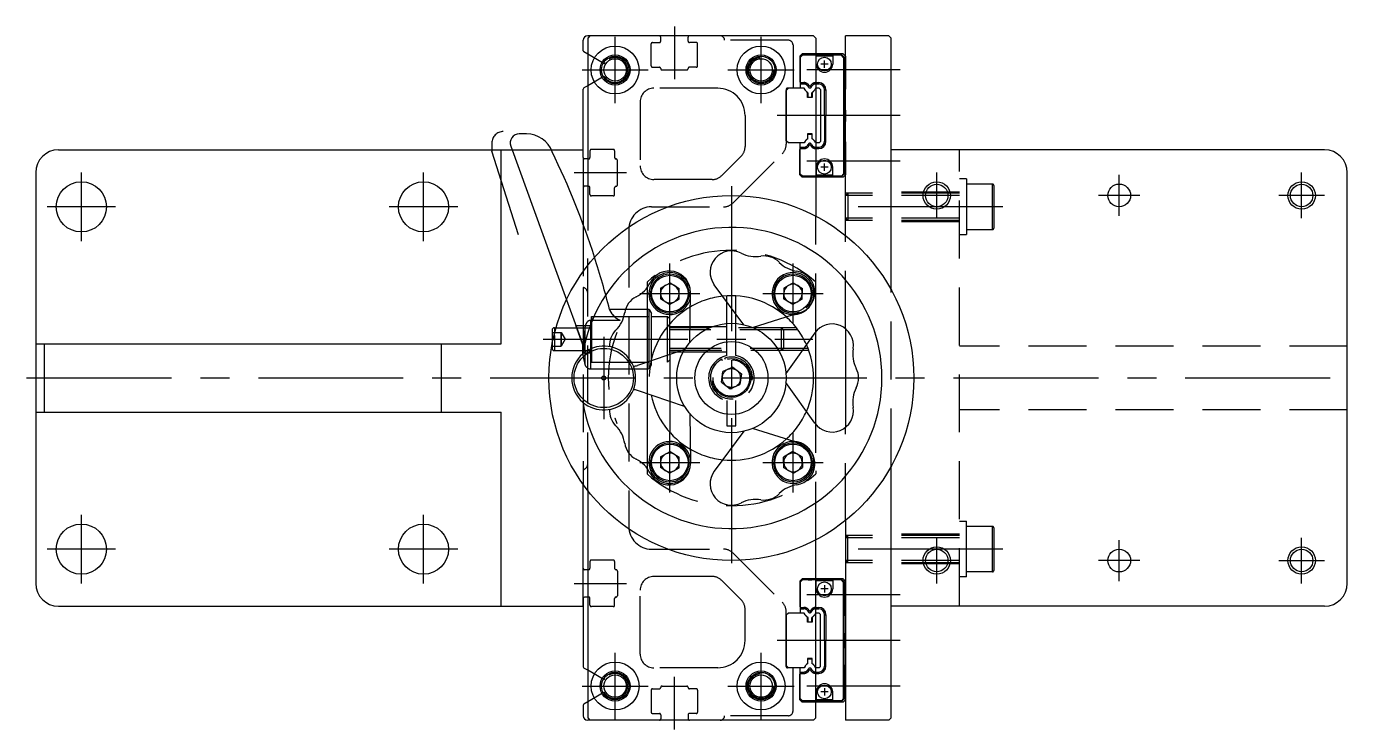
# Model space of a CAD drawing. Extents: x -178 to 323, y -442 to 77.
# Drawn here: x -154.5 to 137, y -77 to 77 of the extents above; entities that cross this region are included whole.
import ezdxf

# ---------------------------------------------------------------- set-up
doc = ezdxf.new("R2010")
doc.units = 0
for name, pattern in [('CENTER', [50.8, 31.75, -6.35, 6.35, -6.35]), ('DASHED', [19.05, 12.7, -6.35]), ('PHANTOM', [63.5, 31.75, -6.35, 6.35, -6.35, 6.35, -6.35])]:
    doc.linetypes.add(name, pattern=pattern)
doc.layers.get('0').update_dxf_attribs({"linetype": 'CONTINUOUS'})
doc.layers.add('CENTER', color=1, linetype='CENTER')

msp = doc.modelspace()

# ---------------------------------------------------------------- linework, layer by layer
at = {"color": 7, "linetype": 'CONTINUOUS'}
for p, q in [((-32.5, 71.71), (-32.5, 74)), ((-31, 75), (-31.5, 74.5)), ((-31, 75), (-31.5, 75)), ((-31.5, 74.5), (-31.5, 32.3)), ((18, 75), (-31, 75)), ((18, 75), (18.5, 74.5)), ((18.5, 74.5), (18.5, 35.46)), ((25, 31.22), (25, 75)), ((33, 75), (25, 75)), ((34.5, 75), (33, 75)), ((35, 74.5), (34.5, 75)), ((35, 19.36), (35, 74.5)), ((-31.5, 70.96), (-32.35, 71.45)), ((24.5, 71), (18.5, 71)), ((24.2, 70.8), (18.5, 70.8)), ((18.6, 70.75), (18.5, 70.75)), ((18.6, 68.8), (18.6, 70.75)), ((22.2, 70.55), (18.6, 70.55)), ((22.2, 70.75), (22.2, 68.8)), ((24.1, 70.75), (22.2, 70.75)), ((24.6, 70.25), (24.1, 70.75)), ((24.7, 70.3), (24.2, 70.8)), ((25, 70.5), (24.5, 71)), ((24.6, 70.25), (24.6, 44.75)), ((24.7, 70.3), (24.7, 44.7)), ((25, 70.5), (25, 63.3)), ((21.2, 68.8), (19.6, 68.8)), ((20.4, 68), (20.4, 69.6)), ((18.51, 64.73), (19.13, 64.73)), ((18.51, 64.73), (18.51, 64.43)), ((18.51, 64.43), (19.13, 64.43)), ((19.13, 64.43), (19.13, 64.73)), ((-32.5, 48.3), (-32.5, 63.29)), ((-31.5, 64.04), (-32.35, 63.55)), ((19.2, 63.5), (18.5, 63.5)), ((19.5, 63.2), (19.2, 63.5)), ((19.5, 63.2), (19.5, 51.8)), ((20.43, 57.5), (20.43, 63.13)), ((20.43, 63.13), (20.73, 63.13)), ((20.73, 63.13), (20.73, 57.5)), ((24.75, 62.9), (25, 63.3)), ((24.75, 62.9), (24.75, 52.1)), ((25, 58.7), (24.75, 59.1)), ((25, 58.7), (25, 56.3)), ((20.43, 57.5), (20.43, 51.87)), ((20.73, 57.5), (20.43, 57.5)), ((20.73, 51.87), (20.73, 57.5)), ((25, 56.3), (24.75, 55.9)), ((-44.92, 53.5), (-46.5, 53.5)), ((-147.5, 50), (-50.5, 50)), ((-50.5, 7.5), (-50.5, 50)), ((-50.5, 50), (-48.08, 50)), ((-48.38, 50.82), (-36.13, 17.16)), ((-39.46, 50), (-32.5, 50)), ((19.2, 51.5), (18.5, 51.5)), ((18.51, 50.57), (19.13, 50.57)), ((18.51, 50.27), (18.51, 50.57)), ((18.51, 50.27), (19.13, 50.27)), ((19.13, 50.57), (19.13, 50.27)), ((19.5, 51.8), (19.2, 51.5)), ((20.43, 51.87), (20.73, 51.87)), ((24.75, 52.1), (25, 51.7)), ((25, 51.7), (25, 44.5)), ((130, 50), (35, 50)), ((-32.5, 48.3), (-32.5, 41.7)), ((-31.5, 48), (-32.2, 48)), ((20.4, 45.4), (20.4, 47)), ((-152.5, 45), (-152.5, 7.5)), ((18.6, 44.25), (18.5, 44.25)), ((24.2, 44.2), (18.5, 44.2)), ((24.5, 44), (18.5, 44)), ((18.6, 46.2), (18.6, 44.25)), ((22.2, 44.45), (18.6, 44.45)), ((21.2, 46.2), (19.6, 46.2)), ((22.2, 44.25), (22.2, 46.2)), ((24.1, 44.25), (22.2, 44.25)), ((24.6, 44.75), (24.1, 44.25)), ((24.7, 44.7), (24.2, 44.2)), ((25, 44.5), (24.5, 44)), ((135, -45), (135, 45)), ((-32.5, 41.7), (-32.5, 35)), ((-31.5, 42), (-32.2, 42)), ((-15.52, 19.71), (-13.46, 20.86)), ((-13.46, 20.86), (-11.44, 19.64)), ((2.74, 11.68), (-3.75, 20.42)), ((13.54, 20.86), (11.48, 19.71)), ((13.54, 20.86), (15.56, 19.64)), ((-18.5, 19.76), (-18.5, 15)), ((-17.74, 18.83), (-18.09, 18.86)), ((-17.74, 18.17), (-18.09, 18.14)), ((-15.52, 19.71), (-15.56, 17.36)), ((-11.48, 17.29), (-11.44, 19.64)), ((-9.09, 7.84), (-8.97, 18.72)), ((-1, 16.72), (-1, 17.97)), ((1, 14.03), (1, 17.97)), ((11.48, 19.71), (11.44, 17.36)), ((15.52, 17.29), (15.56, 19.64)), ((17.74, 18.83), (18.09, 18.86)), ((17.74, 18.71), (18.09, 18.74)), ((-18, 15), (-23.23, 15)), ((-18, 3.61), (-18, 15)), ((-18, 15), (-17.5, 14.13)), ((-13.54, 16.14), (-15.56, 17.36)), ((-13.54, 16.14), (-11.48, 17.29)), ((13.46, 16.14), (11.44, 17.36)), ((15.52, 17.29), (13.46, 16.14)), ((-17.5, 3.78), (-17.5, 14.13)), ((-17.5, 13.5), (-14, 13.5)), ((-14, 13.5), (-13.5, 13)), ((-14, 4.96), (-14, 13.5)), ((-13.5, 5.13), (-13.5, 13)), ((4.65, 11.06), (15.03, 14.32)), ((-39.3, 10.5), (-39.3, 7.45)), ((-38.8, 11), (-38.46, 11)), ((-38.8, 11), (-38.8, 9.72)), ((18.26, 9.87), (11.96, 1)), ((18.5, -10.18), (18.5, 10.18)), ((25, 10.8), (25, -10.8)), ((-152.5, 7.5), (-152.5, -7.5)), ((-152.5, 7.5), (-150.67, 7.5)), ((-150.67, 7.5), (-63.52, 7.5)), ((-150.67, 7.5), (-150.67, -7.5)), ((-63.52, 7.5), (-50.5, 7.5)), ((-63.52, -7.5), (-63.52, 7.5)), ((-10.26, 6.22), (-20.58, 2.75)), ((-10.26, -6.22), (-20.58, -2.74)), ((18.28, -9.9), (11.96, -1)), ((-18.5, -3.45), (-18.5, -19.67)), ((-13.5, -5.13), (-13.5, -11.9)), ((-152.5, -7.5), (-152.5, -45)), ((-152.5, -7.5), (-150.67, -7.5)), ((-150.67, -7.5), (-63.52, -7.5)), ((-63.52, -7.5), (-50.5, -7.5)), ((-50.5, -50), (-50.5, -7.5)), ((-9.09, -7.84), (-8.97, -18.75)), ((15.12, -14.36), (4.65, -11.06)), ((2.74, -11.68), (-3.75, -20.42)), ((-15.52, -17.29), (-15.56, -19.64)), ((-15.52, -17.29), (-13.46, -16.14)), ((-13.46, -16.14), (-11.44, -17.36)), ((-11.48, -19.71), (-11.44, -17.36)), ((13.46, -16.14), (11.44, -17.36)), ((11.48, -19.71), (11.44, -17.36)), ((15.52, -17.29), (13.46, -16.14)), ((15.52, -17.29), (15.56, -19.64)), ((-17.74, -18.17), (-18.09, -18.14)), ((-17.74, -18.83), (-18.09, -18.86)), ((-13.54, -20.86), (-15.56, -19.64)), ((-13.54, -20.86), (-11.48, -19.71)), ((13.54, -20.86), (11.48, -19.71)), ((13.54, -20.86), (15.56, -19.64)), ((17.74, -18.71), (18.09, -18.74)), ((17.74, -18.83), (18.09, -18.86)), ((35, -74.5), (35, -19.36)), ((-32.5, -41.7), (-32.5, -23.2)), ((-31.5, -24.53), (-31.5, -74.5)), ((25, -31.22), (25, -75)), ((18.5, -74.5), (18.5, -35.46)), ((-32.5, -50), (-32.5, -41.7)), ((-31.5, -42), (-32.2, -42)), ((24.5, -44), (18.5, -44)), ((24.2, -44.2), (18.5, -44.2)), ((18.6, -44.25), (18.5, -44.25)), ((18.6, -46.2), (18.6, -44.25)), ((22.2, -44.45), (18.6, -44.45)), ((21.2, -46.2), (19.6, -46.2)), ((20.4, -45.4), (20.4, -47)), ((24.1, -44.25), (22.2, -44.25)), ((22.2, -44.25), (22.2, -46.2)), ((24.6, -44.75), (24.1, -44.25)), ((24.7, -44.7), (24.2, -44.2)), ((25, -44.5), (24.5, -44)), ((24.6, -70.25), (24.6, -44.75)), ((24.7, -70.3), (24.7, -44.7)), ((25, -51.7), (25, -44.5)), ((-32.5, -48.3), (-32.5, -63.29)), ((-31.5, -48), (-32.2, -48)), ((35, -74.5), (35, -46.93)), ((-147.5, -50), (-50.5, -50)), ((-50.5, -50), (-32.5, -50)), ((19.2, -51.5), (18.5, -51.5)), ((18.51, -50.27), (19.13, -50.27)), ((18.51, -50.27), (18.51, -50.57)), ((18.51, -50.57), (19.13, -50.57)), ((19.13, -50.57), (19.13, -50.27)), ((19.5, -51.8), (19.2, -51.5)), ((19.5, -63.2), (19.5, -51.8)), ((20.43, -57.5), (20.43, -51.87)), ((20.43, -51.87), (20.73, -51.87)), ((20.73, -51.87), (20.73, -57.5)), ((24.75, -52.1), (25, -51.7)), ((24.75, -62.9), (24.75, -52.1)), ((130, -50), (35, -50)), ((20.43, -57.5), (20.43, -63.13)), ((20.73, -57.5), (20.43, -57.5)), ((20.73, -63.13), (20.73, -57.5)), ((25, -56.3), (24.75, -55.9)), ((25, -58.7), (25, -56.3)), ((25, -58.7), (24.75, -59.1)), ((-31.5, -64.04), (-32.35, -63.55)), ((19.2, -63.5), (18.5, -63.5)), ((19.5, -63.2), (19.2, -63.5)), ((20.43, -63.13), (20.73, -63.13)), ((24.75, -62.9), (25, -63.3)), ((25, -70.5), (25, -63.3)), ((18.51, -64.43), (19.13, -64.43)), ((18.51, -64.73), (18.51, -64.43)), ((18.51, -64.73), (19.13, -64.73)), ((19.13, -64.43), (19.13, -64.73)), ((18.6, -68.8), (18.6, -70.75)), ((21.2, -68.8), (19.6, -68.8)), ((20.4, -68), (20.4, -69.6)), ((22.2, -70.75), (22.2, -68.8)), ((-32.5, -71.71), (-32.5, -74)), ((-31.5, -70.96), (-32.35, -71.45)), ((18.6, -70.75), (18.5, -70.75)), ((24.2, -70.8), (18.5, -70.8)), ((24.5, -71), (18.5, -71)), ((22.2, -70.55), (18.6, -70.55)), ((24.1, -70.75), (22.2, -70.75)), ((24.6, -70.25), (24.1, -70.75)), ((24.7, -70.3), (24.2, -70.8)), ((25, -70.5), (24.5, -71)), ((-31.5, -74.5), (-31, -75)), ((-31, -75), (-31.5, -75)), ((18, -75), (-31, -75)), ((18.5, -74.5), (18, -75)), ((33, -75), (25, -75)), ((34.5, -75), (25, -75)), ((34.5, -75), (33, -75)), ((35, -74.5), (34.5, -75)), ((35, -74.5), (34.5, -75))]:
    msp.add_line(p, q, dxfattribs=at)
at = {"color": 3, "linetype": 'DASHED'}
for p, q in [((-15.8, 75), (-31, 75)), ((-17.6, 68.4), (-17.6, 73.2)), ((-17.3, 73.5), (-15.8, 73.5)), ((-15.5, 73.8), (-15.5, 74.7)), ((-9.5, 73.8), (-9.5, 74.7)), ((-2.5, 75), (-9.2, 75)), ((-7.7, 73.5), (-9.2, 73.5)), ((-7.4, 68.4), (-7.4, 73.2)), ((12.5, 74), (-1.5, 74)), ((13.5, 73), (13.5, 63.5)), ((-28.13, 69.02), (-31.5, 70.96)), ((15.5, 71), (15, 70.5)), ((15, 70.5), (15, 65)), ((15.6, 70.8), (15.1, 70.3)), ((15.6, 70.75), (15.1, 70.25)), ((15.1, 70.3), (15.1, 70.25)), ((15.1, 70.25), (15.1, 64.73)), ((18.5, 71), (15.5, 71)), ((16.8, 70.8), (15.6, 70.8)), ((18.5, 70.75), (15.6, 70.75)), ((16.8, 70.8), (16.8, 70.75)), ((16.8, 70.8), (17.6, 70.8)), ((17.6, 70.8), (17.6, 70.75)), ((18.5, 70.8), (17.6, 70.8)), ((-17.3, 68.1), (-15.8, 68.1)), ((-15.2, 67.5), (-9.8, 67.5)), ((-7.7, 68.1), (-9.2, 68.1)), ((-28.13, 65.98), (-31.5, 64.04)), ((15, 65), (15.1, 64.78)), ((15.1, 64.73), (15.89, 64.73)), ((15.1, 64.73), (15.1, 64.43)), ((15.1, 64.43), (15.89, 64.43)), ((15.1, 64.43), (15.1, 63.5)), ((15.89, 64.73), (15.89, 64.43)), ((-3, 63.5), (-17, 63.5)), ((12.5, 63.5), (12, 63)), ((12, 63.2), (12, 51.24)), ((12, 52), (12, 63)), ((13.5, 63.5), (12.3, 63.5)), ((15.94, 63.5), (12.5, 63.5)), ((16.15, 63.13), (15.94, 63.5)), ((16.7, 61.5), (16.7, 62.61)), ((16.7, 62.53), (16.75, 62.51)), ((17.7, 61.5), (16.7, 61.5)), ((16.75, 62.51), (16.75, 61.55)), ((16.75, 61.55), (17.65, 61.55)), ((17.02, 64.08), (16.76, 63.93)), ((16.76, 63.93), (16.85, 63.77)), ((17.11, 63.92), (16.85, 63.77)), ((17.02, 64.08), (17.11, 63.92)), ((17.12, 63.91), (17.11, 63.92)), ((17.11, 63.92), (17.11, 63.92)), ((17.11, 63.92), (17.12, 63.91)), ((17.38, 64.08), (17.29, 63.92)), ((17.29, 63.92), (17.29, 63.92)), ((17.29, 63.92), (17.55, 63.77)), ((17.38, 64.08), (17.64, 63.93)), ((17.55, 63.77), (17.64, 63.93)), ((17.7, 62.53), (17.65, 62.51)), ((17.65, 61.55), (17.65, 62.51)), ((17.7, 62.61), (17.7, 61.5)), ((18.46, 63.5), (18.25, 63.13)), ((18.5, 63.5), (18.46, 63.5)), ((-20, 60.5), (-20, 46.5)), ((3, 57.5), (3, 50.73)), ((16.7, 53.5), (16.7, 52.39)), ((17.7, 53.5), (16.7, 53.5)), ((16.7, 52.47), (16.75, 52.49)), ((16.75, 52.49), (16.75, 53.45)), ((16.75, 53.45), (17.65, 53.45)), ((17.65, 53.45), (17.65, 52.49)), ((17.7, 52.47), (17.65, 52.49)), ((17.7, 52.39), (17.7, 53.5)), ((-48.08, 50), (-39.46, 50)), ((-31, 49.8), (-31, 48.3)), ((-25.9, 50.1), (-30.7, 50.1)), ((-25.6, 49.8), (-25.6, 48.3)), ((12.5, 51.5), (12, 52)), ((15.94, 51.5), (12.5, 51.5)), ((15, 50), (15.1, 50.22)), ((15, 44.5), (15, 50)), ((15.1, 50.57), (15.1, 51.5)), ((15.1, 50.27), (15.1, 50.57)), ((15.1, 50.57), (15.89, 50.57)), ((15.1, 44.75), (15.1, 50.27)), ((15.1, 50.27), (15.89, 50.27)), ((15.89, 50.27), (15.89, 50.57)), ((16.15, 51.87), (15.94, 51.5)), ((16.76, 51.07), (16.85, 51.23)), ((17.02, 50.92), (16.76, 51.07)), ((17.11, 51.08), (16.85, 51.23)), ((17.02, 50.92), (17.11, 51.08)), ((17.12, 51.09), (17.11, 51.08)), ((17.11, 51.08), (17.12, 51.09)), ((17.11, 51.08), (17.11, 51.08)), ((17.29, 51.08), (17.55, 51.23)), ((17.29, 51.08), (17.29, 51.08)), ((17.38, 50.92), (17.29, 51.08)), ((17.38, 50.92), (17.64, 51.07)), ((17.55, 51.23), (17.64, 51.07)), ((18.46, 51.5), (18.25, 51.87)), ((18.5, 51.5), (18.46, 51.5)), ((50, -50), (50, 50)), ((-31.3, 48), (-31.5, 48)), ((-25, 42.3), (-25, 47.7)), ((2.12, 48.61), (-2.11, 44.38)), ((0.38, 38.38), (11.12, 49.12)), ((15.5, 44), (15, 44.5)), ((15.6, 44.25), (15.1, 44.75)), ((15.1, 44.7), (15.1, 44.75)), ((15.6, 44.2), (15.1, 44.7)), ((18.5, 44), (15.5, 44)), ((18.5, 44.25), (15.6, 44.25)), ((16.8, 44.2), (15.6, 44.2)), ((16.8, 44.2), (16.8, 44.25)), ((16.8, 44.2), (17.6, 44.2)), ((17.6, 44.2), (17.6, 44.25)), ((18.5, 44.2), (17.6, 44.2)), ((-31.3, 42), (-31.5, 42)), ((-31, 40.2), (-31, 41.7)), ((-25.6, 40.2), (-25.6, 41.7)), ((-4.23, 43.5), (-17, 43.5)), ((51.5, 43.61), (50, 43.61)), ((51.5, 43.61), (51.5, 31.41)), ((57.2, 42.51), (51.5, 42.51)), ((57.2, 37.96), (57.2, 42.51)), ((57.5, 42.21), (57.5, 37.94)), ((-25.9, 39.9), (-30.7, 39.9)), ((50, 40.5), (25, 40.5)), ((25, 39.96), (25.54, 40.5)), ((50, 39.96), (25, 39.96)), ((25.54, 40.5), (25.54, 34.5)), ((50, 40.75), (35, 40.75)), ((57.2, 32.51), (57.2, 37.96)), ((57.5, 37.94), (57.5, 32.81)), ((-32.5, 35), (-32.5, 19.85)), ((-17.5, 37.5), (-1.74, 37.5)), ((18.5, 10.18), (18.5, 35.58)), ((50, 35.04), (25, 35.04)), ((25.54, 34.5), (25, 35.04)), ((-31.5, -24.65), (-31.5, 32.3)), ((-22.5, 32.5), (-22.5, -32.5)), ((50, 34.5), (25, 34.5)), ((50, 34.25), (35, 34.25)), ((51.5, 32.51), (57.2, 32.51)), ((25, 10.8), (25, 31.11)), ((50, 31.41), (51.5, 31.41)), ((-18.5, 21.02), (-18.5, 19.76)), ((-32.5, 19.85), (-32.5, -23.32)), ((35, -19.36), (35, 19.36)), ((-36.13, 17.16), (-32.12, 6.14)), ((-23.23, 15), (-26.7, 15)), ((-18.5, 15), (-18.5, 4)), ((-1, 4.9), (-1, 16.72)), ((-30.86, 12.65), (-24.36, 12.65)), ((-30.86, 12.65), (-24.36, 12.65)), ((-30.86, 12.65), (-30.86, 2.05)), ((-30.66, 13.5), (-17.5, 13.5)), ((-30.66, 13.5), (-30.66, 3.5)), ((-30.66, 3.5), (-30.66, 13.5)), ((1, 4.9), (1, 14.03)), ((-39.3, 10), (-37.3, 10)), ((-39.3, 10), (-37.3, 10)), ((-38.8, 8.5), (-38.8, 9.72)), ((-38.8, 9.33), (-38.8, 6)), ((-38.46, 11), (-30.66, 11)), ((-37.3, 9.25), (-37.3, 10)), ((-37.3, 9.25), (-37.3, 10)), ((-37.3, 9.25), (-37.3, 10)), ((-37.3, 10), (-37.3, 9.25)), ((-37.3, 10), (-36.43, 8.5)), ((-37.3, 8.5), (-37.3, 9.25)), ((-37.3, 7.75), (-37.3, 9.25)), ((-37.3, 9.25), (-37.3, 7.75)), ((-37.3, 9.25), (-37.3, 8.5)), ((-34.07, 11.5), (-30.66, 11.5)), ((-32.62, 7.52), (-34.07, 11.49)), ((-32.12, 10.86), (-32.12, 3.02)), ((-30.66, 5.5), (-30.66, 11.5)), ((-30.66, 6), (-30.66, 11)), ((-13.5, 11.25), (-1, 11.25)), ((14.25, 11), (-13.5, 11)), ((14.57, 10.57), (-13.5, 10.57)), ((11.01, 6), (11.01, 11)), ((11.01, 11), (11.44, 10.57)), ((11.44, 10.57), (11.44, 6.43)), ((-39.3, 8.5), (-37.3, 8.5)), ((-39.3, 8.5), (-37.3, 8.5)), ((-39.3, 7.45), (-39.3, 7)), ((-39.3, 7), (-37.3, 7)), ((-39.3, 7), (-37.3, 7)), ((-39.3, 7), (-39.3, 6.5)), ((-38.8, 6), (-30.66, 6)), ((-37.3, 7.75), (-37.3, 8.5)), ((-37.3, 8.5), (-37.3, 7.75)), ((-36.43, 8.5), (-37.3, 7)), ((-37.3, 7.75), (-37.3, 7)), ((-37.3, 7), (-37.3, 7.75)), ((-37.3, 7), (-37.3, 7.75)), ((-37.3, 7.75), (-37.3, 7)), ((-32.62, 7.52), (-32.62, 5.5)), ((-32.62, 7.52), (-32.12, 6.14)), ((-32.12, 6.14), (-32.62, 7.52)), ((16.81, 6.43), (-13.5, 6.43)), ((16.97, 6), (-13.5, 6)), ((11.02, 6.01), (11.44, 6.43)), ((135, 7), (50, 7)), ((-32.62, 5.5), (-30.66, 5.5)), ((-30.66, 3.5), (-14, 3.5)), ((-18.5, 4), (-18.5, -3.45)), ((-18, 2), (-18, 3.61)), ((-17.5, 2.87), (-17.5, 3.78)), ((-14, 3.5), (-14, 4.96)), ((-14, 3.5), (-13.5, 4)), ((-13.5, 5.75), (-1, 5.75)), ((-13.5, 5.13), (-13.5, -5.13)), ((-13.5, 5.13), (-13.5, 5.13)), ((-1.93, 3.79), (-2.08, 4.1)), ((-1.31, 4.04), (-1.42, 4.38)), ((-30.86, 2), (-18, 2)), ((-18, 2), (-17.5, 2.87)), ((-2.18, -0.9), (-1.87, 1.44)), ((0.31, 2.34), (-1.87, 1.44)), ((0.31, 2.34), (2.18, 0.9)), ((2.18, 0.9), (1.87, -1.44)), ((-2.18, -0.9), (-0.31, -2.34)), ((-0.31, -2.34), (1.87, -1.44)), ((-1, -4.9), (-1, -10.5)), ((1, -10.5), (1, -4.9)), ((135, -7), (50, -7)), ((-1, -10.5), (1, -10.5)), ((18.5, -35.46), (18.5, -10.18)), ((25, -31.34), (25, -10.8)), ((-18.5, -19.67), (-18.5, -21.02)), ((18.5, -20.33), (18.5, -21.02)), ((50, -31.4), (51.5, -31.4)), ((51.5, -43.6), (51.5, -31.4)), ((50, -34.5), (25, -34.5)), ((25.54, -34.5), (25, -35.04)), ((25.54, -40.5), (25.54, -34.5)), ((50, -34.25), (35, -34.25)), ((51.5, -32.5), (57.2, -32.5)), ((57.2, -42.5), (57.2, -32.5)), ((57.5, -32.8), (57.5, -42.2)), ((-17.5, -37.5), (-1.74, -37.5)), ((50, -35.04), (25, -35.04)), ((-31, -40.2), (-31, -41.7)), ((-25.9, -39.9), (-30.7, -39.9)), ((-25.6, -40.2), (-25.6, -41.7)), ((0.38, -38.38), (11.12, -49.12)), ((50, -39.96), (25, -39.96)), ((25, -39.96), (25.54, -40.5)), ((50, -40.5), (25, -40.5)), ((50, -40.75), (35, -40.75)), ((-31.3, -42), (-31.5, -42)), ((-25, -42.3), (-25, -47.7)), ((-4.23, -43.5), (-17, -43.5)), ((51.5, -43.6), (50, -43.6)), ((57.2, -42.5), (51.5, -42.5)), ((-20, -60.5), (-20, -46.5)), ((2.12, -48.61), (-2.11, -44.38)), ((15.5, -44), (15, -44.5)), ((15, -44.5), (15, -50)), ((15.6, -44.2), (15.1, -44.7)), ((15.6, -44.25), (15.1, -44.75)), ((15.1, -44.7), (15.1, -44.75)), ((15.1, -44.75), (15.1, -50.27)), ((18.5, -44), (15.5, -44)), ((16.8, -44.2), (15.6, -44.2)), ((18.5, -44.25), (15.6, -44.25)), ((16.8, -44.2), (16.8, -44.25)), ((16.8, -44.2), (17.6, -44.2)), ((17.6, -44.2), (17.6, -44.25)), ((18.5, -44.2), (17.6, -44.2)), ((-31.3, -48), (-31.5, -48)), ((-31, -49.8), (-31, -48.3)), ((-25.6, -49.8), (-25.6, -48.3)), ((-25.9, -50.1), (-30.7, -50.1)), ((3, -57.5), (3, -50.73)), ((12, -63.2), (12, -51.24)), ((12.5, -51.5), (12, -52)), ((12, -52), (12, -63)), ((15.94, -51.5), (12.5, -51.5)), ((15, -50), (15.1, -50.22)), ((15.1, -50.27), (15.1, -50.57)), ((15.1, -50.27), (15.89, -50.27)), ((15.1, -50.57), (15.89, -50.57)), ((15.1, -50.57), (15.1, -51.5)), ((15.89, -50.27), (15.89, -50.57)), ((16.15, -51.87), (15.94, -51.5)), ((16.7, -53.5), (16.7, -52.39)), ((16.7, -52.47), (16.75, -52.49)), ((17.02, -50.92), (16.76, -51.07)), ((16.76, -51.07), (16.85, -51.23)), ((17.11, -51.08), (16.85, -51.23)), ((17.02, -50.92), (17.11, -51.08)), ((17.12, -51.09), (17.11, -51.08)), ((17.11, -51.08), (17.11, -51.08)), ((17.11, -51.08), (17.12, -51.09)), ((17.38, -50.92), (17.29, -51.08)), ((17.29, -51.08), (17.29, -51.08)), ((17.29, -51.08), (17.55, -51.23)), ((17.38, -50.92), (17.64, -51.07)), ((17.55, -51.23), (17.64, -51.07)), ((17.7, -52.47), (17.65, -52.49)), ((17.7, -52.39), (17.7, -53.5)), ((18.46, -51.5), (18.25, -51.87)), ((18.5, -51.5), (18.46, -51.5)), ((17.7, -53.5), (16.7, -53.5)), ((16.75, -52.49), (16.75, -53.45)), ((16.75, -53.45), (17.65, -53.45)), ((17.65, -53.45), (17.65, -52.49)), ((-28.13, -65.98), (-31.5, -64.04)), ((-3, -63.5), (-17, -63.5)), ((12.5, -63.5), (12, -63)), ((13.5, -63.5), (12.3, -63.5)), ((15.94, -63.5), (12.5, -63.5)), ((13.5, -73), (13.5, -63.5)), ((15.1, -64.43), (15.1, -63.5)), ((16.15, -63.13), (15.94, -63.5)), ((16.7, -61.5), (16.7, -62.61)), ((17.7, -61.5), (16.7, -61.5)), ((16.7, -62.53), (16.75, -62.51)), ((16.75, -62.51), (16.75, -61.55)), ((16.75, -61.55), (17.65, -61.55)), ((16.76, -63.93), (16.85, -63.77)), ((17.02, -64.08), (16.76, -63.93)), ((17.11, -63.92), (16.85, -63.77)), ((17.02, -64.08), (17.11, -63.92)), ((17.12, -63.91), (17.11, -63.92)), ((17.11, -63.92), (17.12, -63.91)), ((17.11, -63.92), (17.11, -63.92)), ((17.29, -63.92), (17.55, -63.77)), ((17.29, -63.92), (17.29, -63.92)), ((17.38, -64.08), (17.29, -63.92)), ((17.38, -64.08), (17.64, -63.93)), ((17.55, -63.77), (17.64, -63.93)), ((17.65, -61.55), (17.65, -62.51)), ((17.7, -62.53), (17.65, -62.51)), ((17.7, -62.61), (17.7, -61.5)), ((18.46, -63.5), (18.25, -63.13)), ((18.5, -63.5), (18.46, -63.5)), ((15, -65), (15.1, -64.78)), ((15, -70.5), (15, -65)), ((15.1, -64.43), (15.89, -64.43)), ((15.1, -64.73), (15.1, -64.43)), ((15.1, -70.25), (15.1, -64.73)), ((15.1, -64.73), (15.89, -64.73)), ((15.89, -64.73), (15.89, -64.43)), ((-28.13, -69.02), (-31.5, -70.96)), ((-17.6, -68.4), (-17.6, -73.2)), ((-17.3, -68.1), (-15.8, -68.1)), ((-15.2, -67.5), (-9.8, -67.5)), ((-7.7, -68.1), (-9.2, -68.1)), ((-7.4, -68.4), (-7.4, -73.2)), ((15.5, -71), (15, -70.5)), ((15.6, -70.75), (15.1, -70.25)), ((15.1, -70.3), (15.1, -70.25)), ((15.6, -70.8), (15.1, -70.3)), ((18.5, -71), (15.5, -71)), ((18.5, -70.75), (15.6, -70.75)), ((16.8, -70.8), (15.6, -70.8)), ((16.8, -70.8), (16.8, -70.75)), ((16.8, -70.8), (17.6, -70.8)), ((17.6, -70.8), (17.6, -70.75)), ((18.5, -70.8), (17.6, -70.8)), ((-15.8, -75), (-31, -75)), ((-17.3, -73.5), (-15.8, -73.5)), ((-15.5, -73.8), (-15.5, -74.7)), ((-9.5, -73.8), (-9.5, -74.7)), ((-7.7, -73.5), (-9.2, -73.5)), ((-2.5, -75), (-9.2, -75)), ((12.5, -74), (-1.5, -74))]:
    msp.add_line(p, q, dxfattribs=at)
at = {"color": 3, "linetype": 'PHANTOM'}
for p in [(-52.5, 51.5), (-46.69, 31.4)]:
    msp.add_line(p, (-52.5, 49.74), dxfattribs=at)
at = {"color": 7, "linetype": 'CONTINUOUS'}
for centre, radius in [((-25.5, 67.5), 5.25), ((-25.5, 67.5), 3.3), ((6.5, 67.5), 5.25), ((6.5, 67.5), 3.3), ((20.4, 68.8), 1.5), ((-25.5, 67.5), 2.46), ((6.5, 67.5), 2.46), ((20.4, 46.2), 1.5), ((-142.5, 37.5), 5.5), ((-67.5, 37.5), 5.5), ((45, 40), 2.46), ((85, 40), 2.5), ((125, 40), 2.46), ((0, 0), 40), ((-13.5, 18.5), 4), ((13.5, 18.5), 4), ((0, 0), 12), ((-28, 0), 6.5), ((0, 0), 8), ((-28, 0), 0.415), ((-13.5, -18.5), 4), ((13.5, -18.5), 4), ((-142.5, -37.5), 5.5), ((-67.5, -37.5), 5.5), ((45, -40), 2.46), ((85, -40), 2.5), ((125, -40), 2.46), ((20.4, -46.2), 1.5), ((-25.5, -67.5), 5.25), ((6.5, -67.5), 5.25), ((-25.5, -67.5), 3.3), ((-25.5, -67.5), 2.46), ((6.5, -67.5), 3.3), ((6.5, -67.5), 2.46), ((20.4, -68.8), 1.5)]:
    msp.add_circle(centre, radius, dxfattribs=at)
at = {"color": 3, "linetype": 'CONTINUOUS'}
for centre in [(-25.5, 67.5), (6.5, 67.5), (45, 40), (125, 40), (45, -40), (125, -40), (-25.5, -67.5), (6.5, -67.5)]:
    msp.add_circle(centre, 3, dxfattribs=at)
at = {"color": 3, "linetype": 'DASHED'}
for centre, radius in [((6.5, 67.5), 2.75), ((0, 0), 4.25), ((0, 0), 4), ((6.5, -67.5), 2.75)]:
    msp.add_circle(centre, radius, dxfattribs=at)
at = {"color": 7, "linetype": 'CONTINUOUS'}
for centre, radius, start, end in [((-31.5, 74), 1, 90, 180), ((-32.2, 71.71), 0.3, 180, 240), ((20.4, 68.8), 1.8, 180, 0), ((18.51, 63.43), 1.3, 90, 90.2346), ((18.51, 63.43), 1, 90, 90.3049), ((19.13, 63.13), 1.6, 0.0008, 89.9992), ((19.13, 63.13), 1.3, 0, 90), ((-32.2, 63.29), 0.3, 120, 180), ((-46.5, 51.5), 2, 90, 200), ((-44.92, 47.5), 6, 20, 90), ((-147.5, 45), 5, 90, 180), ((18.51, 51.57), 1, 269.6951, 270), ((18.51, 51.57), 1.3, 269.7654, 270), ((19.13, 51.87), 1.3, 270, 0), ((19.13, 51.87), 1.6, 270.0008, 359.9992), ((130, 45), 5, 0, 90), ((-201.26, -28.95), 180, 17.9285, 25.8569), ((-32.2, 48.3), 0.3, 180, 270), ((20.4, 46.2), 1.8, 0, 180), ((-32.2, 41.7), 0.3, 90, 180), ((0, 0), 33, 189.2441, 170.7559), ((0, 23.2), 4.67, 62.8742, 216.6157), ((5.33, 33.63), 7.04, 242.9344, 279.3617), ((7.21, 22.17), 4.57, 44.3074, 99.1855), ((-13.64, 18.77), 4.67, 359.3445, 153.167), ((15.38, 30.17), 6.87, 224.771, 261.4514), ((13.64, 18.77), 4.67, 287.3484, 81.1693), ((-23.96, 23.96), 6.89, 296.5846, 333.4135), ((-13.5, 18.5), 4.25, 179.0338, 109.4003), ((-13.5, 18.5), 4.25, 142.8384, 179.0338), ((-13.5, 18.5), 4.6, 96.596, 155.6427), ((-13.5, 18.5), 4.25, 109.4003, 142.8384), ((-13.5, 18.5), 2.04, 59.0338, 119.0338), ((-13.5, 18.5), 4.6, 15.828, 96.596), ((13.5, 18.5), 4.6, 321.7973, 272.7509), ((13.5, 18.5), 4.25, 359.0338, 289.4003), ((13.5, 18.5), 2.04, 59.0338, 119.0338), ((-18.76, 13.63), 4.68, 116.932, 171.5815), ((-13.5, 18.5), 4.6, 155.6427, 349.1791), ((-13.5, 18.5), 2.04, 119.0338, 179.0338), ((-13.5, 18.5), 2.04, 179.0338, 239.0338), ((-13.5, 18.5), 2.04, 299.0338, 359.0338), ((-13.5, 18.5), 2.04, 359.0338, 59.0338), ((0, 0), 18, 48.0133, 95.9862), ((13.5, 18.5), 2.04, 119.0338, 179.0338), ((13.5, 18.5), 2.04, 179.0338, 239.0338), ((13.5, 18.5), 2.04, 299.0338, 359.0338), ((13.5, 18.5), 2.04, 359.0338, 59.0338), ((13.5, 18.5), 4.25, 312.7419, 347.2581), ((13.5, 18.5), 4.25, 347.2581, 359.0338), ((-13.5, 18.5), 2.04, 239.0338, 299.0338), ((0, 0), 18, 120.0138, 138.5904), ((13.5, 18.5), 2.04, 239.0338, 299.0338), ((-30.19, 15.38), 6.89, 314.5718, 351.4285), ((22.06, 7.17), 4.67, 350.8817, 144.6107), ((-38.8, 10.5), 0.5, 90, 180), ((-22.07, 7.17), 4.67, 135.0686, 183.5235), ((-28, 0), 7, 229.2272, 130.7728), ((0, 0), 18, 336.0167, 23.9868), ((33.49, 5.3), 6.91, 170.6293, 207.3632), ((-28, 0), 7, 130.7728, 229.2272), ((-130.87, 481.3), 491.1, 282.871, 282.979), ((23.21, 0), 4.66, 332.8419, 26.5315), ((-22.06, -7.15), 4.64, 71.3612, 82.7243), ((33.49, -5.3), 6.91, 152.6641, 189.3981), ((0, 0), 18, 192.0147, 239.9813), ((-22.07, -7.17), 4.67, 176.4765, 224.9314), ((22.07, -7.17), 4.67, 215.7587, 9.1259), ((-30.19, -15.38), 6.89, 8.5715, 45.4282), ((-18.76, -13.63), 4.68, 188.4185, 243.068), ((-13.5, -18.5), 4.6, 10.9379, 204.3573), ((-13.5, -18.5), 4.25, 250.5997, 179.0338), ((0, 0), 18, 264.0145, 311.9518), ((13.5, -18.5), 4.6, 87.8044, 36.6527), ((13.5, -18.5), 4.25, 47.2581, 0.9662), ((13.65, -18.78), 4.66, 278.7821, 71.5119), ((-13.5, -18.5), 2.04, 119.0338, 179.0338), ((-13.5, -18.5), 2.04, 59.0338, 119.0338), ((-13.5, -18.5), 2.04, 359.0338, 59.0338), ((13.5, -18.5), 2.04, 120.9662, 180.9662), ((13.5, -18.5), 2.04, 60.9662, 120.9662), ((13.5, -18.5), 2.04, 0.9662, 60.9662), ((13.5, -18.5), 4.25, 12.7419, 47.2581), ((-23.96, -23.96), 6.89, 26.5865, 63.4154), ((-13.64, -18.77), 4.66, 206.841, 359.7084), ((-13.5, -18.5), 4.25, 179.0338, 217.1616), ((-13.5, -18.5), 4.6, 204.3573, 343.3749), ((-13.5, -18.5), 2.04, 179.0338, 239.0338), ((-13.5, -18.5), 2.04, 239.0338, 299.0338), ((-13.5, -18.5), 2.04, 299.0338, 359.0338), ((13.5, -18.5), 2.04, 180.9662, 240.9662), ((13.5, -18.5), 2.04, 240.9662, 300.9662), ((13.5, -18.5), 2.04, 300.9662, 0.9662), ((13.5, -18.5), 4.25, 0.9662, 12.7419), ((-13.5, -18.5), 4.25, 217.1616, 250.5997), ((0, -23.2), 4.67, 143.4098, 298.1405), ((7.21, -22.17), 4.57, 260.8145, 315.6926), ((15.38, -30.17), 6.87, 98.5486, 135.229), ((5.33, -33.63), 7.04, 80.6383, 117.0656), ((-32.2, -41.7), 0.3, 180, 270), ((-147.5, -45), 5, 180, 270), ((20.4, -46.2), 1.8, 180, 0), ((130, -45), 5, 270, 0), ((-32.2, -48.3), 0.3, 90, 180), ((18.51, -51.57), 1.3, 90, 90.2346), ((18.51, -51.57), 1, 90, 90.3049), ((19.13, -51.87), 1.6, 0.0008, 89.9992), ((19.13, -51.87), 1.3, 0, 90), ((-32.2, -63.29), 0.3, 180, 240), ((19.13, -63.13), 1.6, 270.0008, 359.9992), ((19.13, -63.13), 1.3, 270, 0), ((18.51, -63.43), 1, 269.6951, 270), ((18.51, -63.43), 1.3, 269.7654, 270), ((20.4, -68.8), 1.8, 0, 180), ((-32.2, -71.71), 0.3, 120, 180), ((-31.5, -74), 1, 180, 270)]:
    msp.add_arc(centre, radius, start, end, dxfattribs=at)
at = {"color": 3, "linetype": 'DASHED'}
for centre, radius, start, end in [((-17.3, 73.2), 0.3, 90, 180), ((-15.8, 74.7), 0.3, 0, 90), ((-15.8, 73.8), 0.3, 270, 0), ((-9.2, 74.7), 0.3, 90, 180), ((-9.2, 73.8), 0.3, 180, 270), ((-7.7, 73.2), 0.3, 0, 90), ((-2.5, 74), 1, 0, 90), ((12.5, 73), 1, 0, 90), ((-25.5, 67.5), 2.75, 215.6448, 144.3552), ((-27.98, 69.28), 0.3, 240, 324.3552), ((-17.3, 68.4), 0.3, 180, 270), ((-15.8, 67.8), 0.3, 0, 90), ((-15.2, 67.8), 0.3, 180, 270), ((-9.8, 67.8), 0.3, 270, 0), ((-9.2, 67.8), 0.3, 90, 180), ((-7.7, 68.4), 0.3, 270, 0), ((-27.98, 65.72), 0.3, 35.6448, 120), ((15.89, 63.43), 1.3, 30, 90), ((15.89, 63.43), 1, 30, 90), ((18.51, 63.43), 1.3, 90.2346, 150), ((18.51, 63.43), 1, 90.3049, 150), ((-17, 60.5), 3, 90, 180), ((-3, 57.5), 6, 0, 90), ((12.3, 63.2), 0.3, 90, 180), ((17.29, 63.79), 1.32, 210, 243.402), ((17.2, 63.97), 0.4, 210, 330), ((17.11, 63.79), 1.32, 296.598, 330), ((-30.7, 49.8), 0.3, 90, 180), ((-25.9, 49.8), 0.3, 0, 90), ((0, 50.73), 3, 315, 0), ((9, 51.24), 3, 315, 0), ((15.89, 51.57), 1, 270, 330), ((15.89, 51.57), 1.3, 270, 330), ((17.29, 51.21), 1.32, 116.598, 150), ((17.2, 51.03), 0.4, 30, 150), ((18.51, 51.57), 1.3, 210, 269.7654), ((18.51, 51.57), 1, 210, 269.6951), ((17.11, 51.21), 1.32, 30, 63.402), ((-31.3, 48.3), 0.3, 270, 0), ((-25.3, 48.3), 0.3, 180, 270), ((-25.3, 47.7), 0.3, 0, 90), ((-17, 46.5), 3, 180, 270), ((-4.23, 46.5), 3, 270, 315), ((-31.3, 41.7), 0.3, 0, 90), ((-25.3, 41.7), 0.3, 90, 180), ((-25.3, 42.3), 0.3, 270, 0), ((57.2, 42.21), 0.3, 0, 90), ((-30.7, 40.2), 0.3, 180, 270), ((-25.9, 40.2), 0.3, 270, 0), ((-1.74, 40.5), 3, 270, 315), ((-17.5, 32.5), 5, 90, 180), ((57.2, 32.81), 0.3, 270, 0), ((-201.26, -28.95), 180, 14.1431, 17.9285), ((0, 0), 28, 48.6456, 131.3544), ((0, 0), 28, 48.6456, 131.3544), ((-32.8, 18.58), 1.3, 0, 76.6576), ((0, 0), 18, 95.9862, 120.0138), ((-22.96, 16.4), 4, 200, 249.5), ((-22.96, 16.4), 4, 200, 249.5), ((-22.96, 16.4), 4, 200.4815, 249.4941), ((13.5, 18.5), 4.6, 272.7509, 321.7973), ((-29.47, 10.72), 2.66, 146.9732, 176.9739), ((-30.81, 11.61), 1.04, 92.8793, 148.133), ((0, 0), 18, 138.5904, 192.0147), ((0, 0), 18, 23.9868, 48.0133), ((-10.86, 8.5), 21.39, 173.6791, 186.3201), ((-10.86, 8.5), 21.39, 173.6791, 186.3201), ((0, 0), 27, 158.355, 201.645), ((-38.8, 6.5), 0.5, 180, 270), ((-10.86, 8.5), 21.97, 187.848, 194.5701), ((-30.86, 3.3), 1.3, 194.5701, 270), ((0, 0), 5, 101.537, 78.463), ((0, 0), 4.6, 116.9483, 107.9483), ((0, 0), 2.04, 172.4483, 232.4483), ((0, 0), 2.04, 112.4483, 172.4483), ((0, 0), 2.04, 52.4483, 112.4483), ((0, 0), 2.04, 352.4483, 52.4483), ((0, 0), 2.04, 232.4483, 292.4483), ((0, 0), 2.04, 292.4483, 352.4483), ((0, 0), 18, 311.9518, 336.0167), ((13.5, -18.5), 4.6, 36.6527, 87.8044), ((0, 0), 18, 239.9813, 264.0145), ((-32.8, -18.82), 1.3, 283.3424, 0), ((0, 0), 28, 228.6456, 311.3544), ((0, 0), 28, 228.6456, 311.3544), ((-17.5, -32.5), 5, 180, 270), ((57.2, -32.8), 0.3, 0, 90), ((-1.74, -40.5), 3, 45, 90), ((-30.7, -40.2), 0.3, 90, 180), ((-25.9, -40.2), 0.3, 0, 90), ((-31.3, -41.7), 0.3, 270, 0), ((-25.3, -41.7), 0.3, 180, 270), ((-25.3, -42.3), 0.3, 0, 90), ((-17, -46.5), 3, 90, 180), ((-4.23, -46.5), 3, 45, 90), ((57.2, -42.2), 0.3, 270, 0), ((-31.3, -48.3), 0.3, 0, 90), ((-25.3, -48.3), 0.3, 90, 180), ((-25.3, -47.7), 0.3, 270, 0), ((0, -50.73), 3, 0, 45), ((9, -51.24), 3, 0, 45), ((-30.7, -49.8), 0.3, 180, 270), ((-25.9, -49.8), 0.3, 270, 0), ((15.89, -51.57), 1.3, 30, 90), ((15.89, -51.57), 1, 30, 90), ((17.29, -51.21), 1.32, 210, 243.402), ((17.2, -51.03), 0.4, 210, 330), ((18.51, -51.57), 1.3, 90.2346, 150), ((18.51, -51.57), 1, 90.3049, 150), ((17.11, -51.21), 1.32, 296.598, 330), ((-3, -57.5), 6, 270, 0), ((-17, -60.5), 3, 180, 270), ((12.3, -63.2), 0.3, 180, 270), ((15.89, -63.43), 1, 270, 330), ((15.89, -63.43), 1.3, 270, 330), ((17.29, -63.79), 1.32, 116.598, 150), ((17.2, -63.97), 0.4, 30, 150), ((18.51, -63.43), 1.3, 210, 269.7654), ((18.51, -63.43), 1, 210, 269.6951), ((17.11, -63.79), 1.32, 30, 63.402), ((-27.98, -65.72), 0.3, 240, 324.3552), ((-25.5, -67.5), 2.75, 215.6448, 144.3552), ((-27.98, -69.28), 0.3, 35.6448, 120), ((-17.3, -68.4), 0.3, 90, 180), ((-15.8, -67.8), 0.3, 270, 0), ((-15.2, -67.8), 0.3, 90, 180), ((-9.8, -67.8), 0.3, 0, 90), ((-9.2, -67.8), 0.3, 180, 270), ((-7.7, -68.4), 0.3, 0, 90), ((-17.3, -73.2), 0.3, 180, 270), ((-15.8, -73.8), 0.3, 0, 90), ((-15.8, -74.7), 0.3, 270, 0), ((-9.2, -73.8), 0.3, 90, 180), ((-9.2, -74.7), 0.3, 180, 270), ((-7.7, -73.2), 0.3, 270, 0), ((-2.5, -74), 1, 270, 0), ((12.5, -73), 1, 270, 0)]:
    msp.add_arc(centre, radius, start, end, dxfattribs=at)
at = {"color": 3, "linetype": 'PHANTOM'}
msp.add_arc((-50, 51.5), 2.5, 90, 180, dxfattribs=at)
at = {"layer": 'CENTER', "color": 1, "linetype": 'CENTER'}
for p, q in [((-12.5, 77), (-12.5, 65.5)), ((-25.5, 60.25), (-25.5, 74.75)), ((6.5, 60.25), (6.5, 74.75)), ((-32.75, 67.5), (-18.25, 67.5)), ((-0.75, 67.5), (13.75, 67.5)), ((37, 67.5), (16.5, 67.5)), ((37, 57.5), (10, 57.5)), ((37, 47.5), (16.5, 47.5)), ((-142.5, 30), (-142.5, 45)), ((-67.5, 30), (-67.5, 45)), ((-34.5, 45), (-23, 45)), ((45, 35), (45, 45)), ((85, 35.5), (85, 44.5)), ((125, 35), (125, 45)), ((0, 42), (0, -42)), ((50, 40), (40, 40)), ((89.5, 40), (80.5, 40)), ((130, 40), (120, 40)), ((-135, 37.5), (-150, 37.5)), ((-60, 37.5), (-75, 37.5)), ((59.5, 37.5), (23, 37.5)), ((-13.5, 11.9), (-13.5, 25.1)), ((13.5, 11.9), (13.5, 25.1)), ((-20.1, 18.5), (-6.9, 18.5)), ((6.9, 18.5), (20.1, 18.5)), ((-28, 9), (-28, -9)), ((-41.3, 8.5), (17.87, 8.5)), ((-154.5, 0), (137, 0)), ((-13.5, -25.1), (-13.5, -11.9)), ((13.5, -25.1), (13.5, -11.9)), ((-20.1, -18.5), (-6.9, -18.5)), ((6.9, -18.5), (20.1, -18.5)), ((-142.5, -45), (-142.5, -30)), ((-67.5, -45), (-67.5, -30)), ((-135, -37.5), (-150, -37.5)), ((-60, -37.5), (-75, -37.5)), ((59.5, -37.51), (23, -37.51)), ((45, -45), (45, -35)), ((85, -44.5), (85, -35.5)), ((125, -45), (125, -35)), ((50, -40), (40, -40)), ((89.5, -40), (80.5, -40)), ((120, -40), (130, -40)), ((-34.5, -45), (-23, -45)), ((37, -47.5), (16.5, -47.5)), ((37, -57.5), (10, -57.5)), ((25, -57.5), (12, -57.5)), ((-25.5, -74.75), (-25.5, -60.25)), ((6.5, -74.75), (6.5, -60.25)), ((-12.5, -77), (-12.5, -65.5)), ((-32.75, -67.5), (-18.25, -67.5)), ((-0.75, -67.5), (13.75, -67.5)), ((37, -67.5), (16.5, -67.5))]:
    msp.add_line(p, q, dxfattribs=at)

doc.saveas('drawing.dxf')
